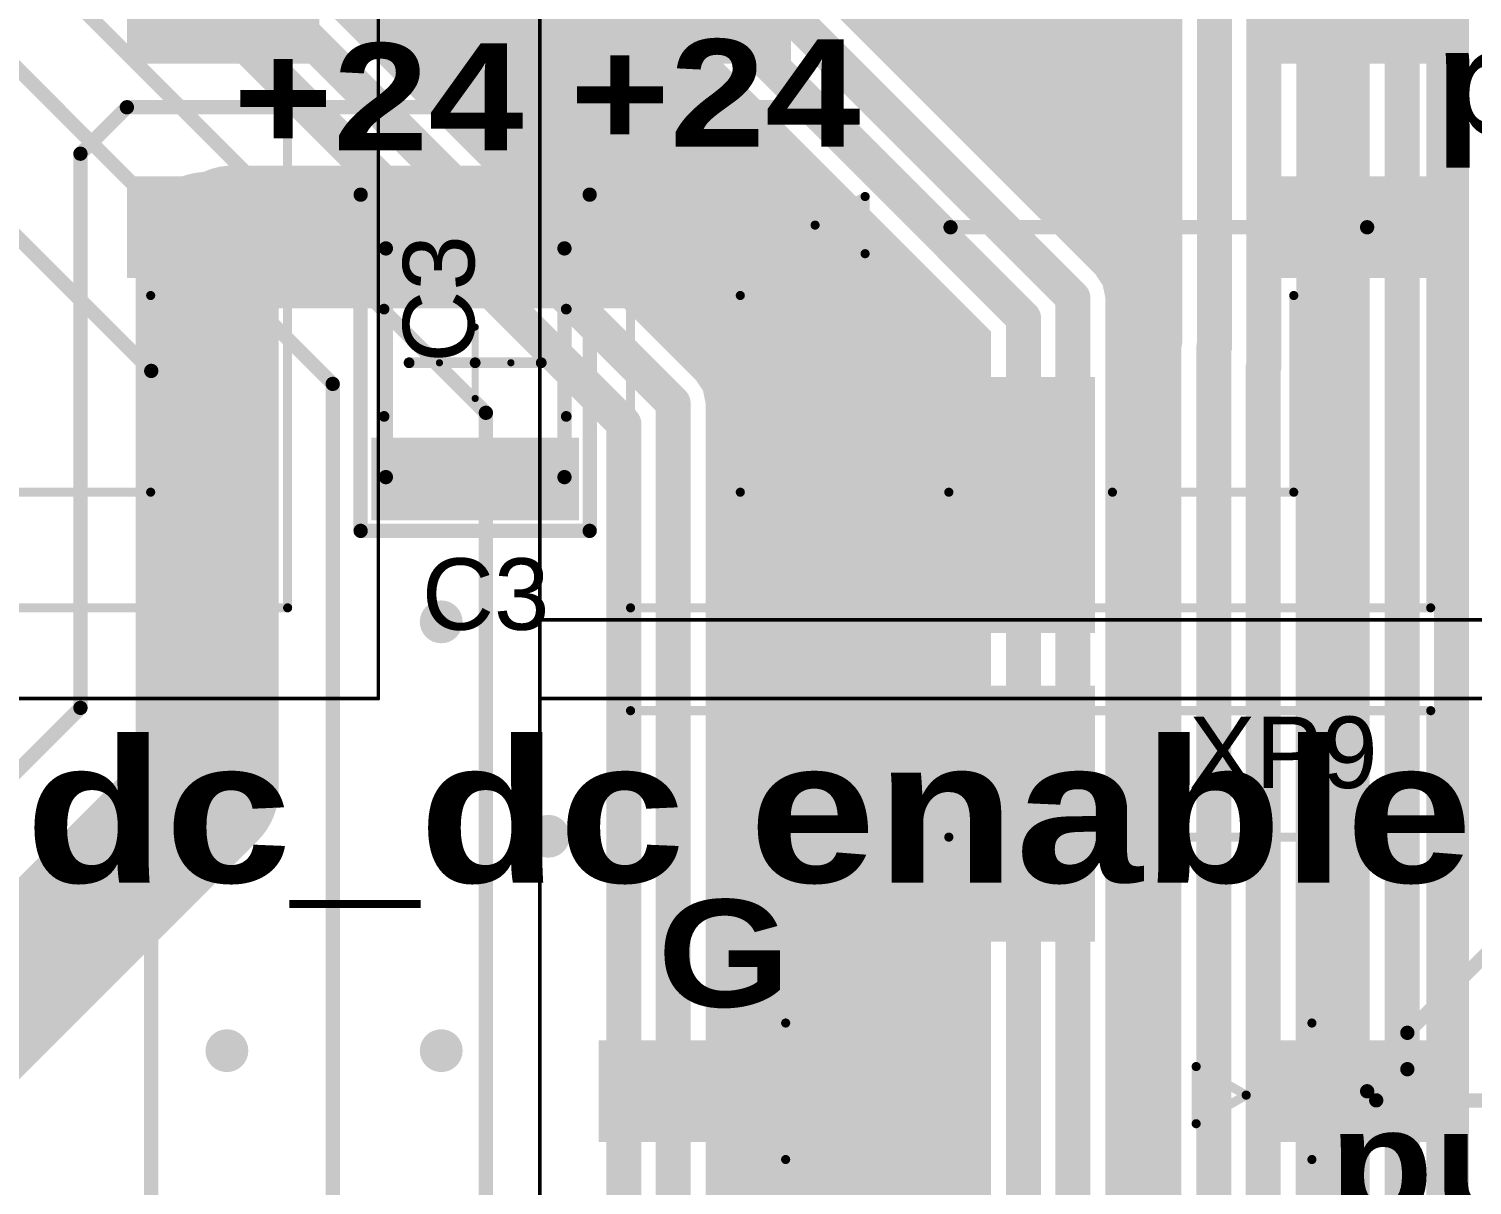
# Model space of a CAD drawing. Header units: inches. Extents: x 0 to 106, y 0 to 106.
# Drawn here: x 65.98 to 86.18, y 57.87 to 74.05 of the extents above; entities that cross this region are included whole.
import ezdxf

# ---------------------------------------------------------------- set-up
doc = ezdxf.new("R2010")
doc.units = ezdxf.units.IN
for name, color, linetype in [('Bottom Layer', 5, 'Continuous'), ('Mechanical 13', 56, 'Continuous'), ('Mechanical 15', 56, 'Continuous'), ('Mechanical 16', 56, 'Continuous'), ('Mechanical 5', 56, 'Continuous'), ('Top Layer', 1, 'Continuous'), ('Top Overlay', 2, 'Continuous'), ('Top Paste', 8, 'Continuous'), ('Top Solder', 216, 'Continuous'), ('Via Holes', 16, 'Continuous')]:
    doc.layers.add(name, color=color, linetype=linetype)
doc.styles.add('Arial', font='', dxfattribs={"height": 0.2})
doc.styles.add('Arial Black', font='', dxfattribs={"height": 0.2})
doc.styles.get('Arial').set_extended_font_data('Arial')
doc.styles.get('Arial Black').set_extended_font_data('Arial Black')

# ---------------------------------------------------------------- blocks, each defined once
blk = doc.blocks.new('M_____430450218_5')
at = {"layer": 'Top Layer'}
for points in [[(-0.635, 5.97), (0.635, 5.97), (0.635, 3.43), (-0.635, 3.43)], [(-5.6, 0.825), (-2.17, 0.825), (-2.17, -0.825), (-5.6, -0.825)], [(2.17, 0.825), (5.6, 0.825), (5.6, -0.825), (2.17, -0.825)], [(-0.635, -3.43), (0.635, -3.43), (0.635, -5.97), (-0.635, -5.97)]]:
    blk.add_hatch(color=1, dxfattribs=at).paths.add_polyline_path(points)
at = {"layer": 'Top Paste'}
for points in [[(-0.635, 5.97), (0.635, 5.97), (0.635, 3.43), (-0.635, 3.43)], [(-5.6, 0.825), (-2.17, 0.825), (-2.17, -0.825), (-5.6, -0.825)], [(2.17, 0.825), (5.6, 0.825), (5.6, -0.825), (2.17, -0.825)], [(-0.635, -3.43), (0.635, -3.43), (0.635, -5.97), (-0.635, -5.97)]]:
    blk.add_hatch(color=8, dxfattribs=at).paths.add_polyline_path(points)
at = {"layer": 'Top Solder'}
for points in [[(-0.711, 6.046), (0.711, 6.046), (0.711, 3.354), (-0.711, 3.354)], [(-5.676, 0.901), (-2.094, 0.901), (-2.094, -0.901), (-5.676, -0.901)], [(2.094, 0.901), (5.676, 0.901), (5.676, -0.901), (2.094, -0.901)], [(-0.711, -3.354), (0.711, -3.354), (0.711, -6.046), (-0.711, -6.046)]]:
    blk.add_hatch(color=216, dxfattribs=at).paths.add_polyline_path(points)
at = {"layer": 'Mechanical 13'}
for points in [[(-5.325, 5.6, 0.127, 0.127, 0), (-5.325, -5.6, 0.127, 0.127, 0)], [(-5.325, 5.6, 0.127, 0.127, 0), (5.325, 5.6, 0.127, 0.127, 0)], [(5.325, 5.6, 0.127, 0.127, 0), (5.325, -5.6, 0.127, 0.127, 0)], [(-0.454, -2.317, 0.127, 0.127, 0), (-0.054, -3.017, 0.127, 0.127, 0)], [(-0.454, -2.317, 0.127, 0.127, 0), (0.346, -2.317, 0.127, 0.127, 0)], [(0.346, -2.317, 0.127, 0.127, 0), (-0.054, -3.017, 0.127, 0.127, 0)], [(-5.325, -5.6, 0.127, 0.127, 0), (5.325, -5.6, 0.127, 0.127, 0)]]:
    blk.add_lwpolyline(points, format="xyseb", dxfattribs=at)
for points in [[(-5.357, 5.6, 0.0635, 0.0635, 1), (-5.293, 5.6, 0.0635, 0.0635, 1)], [(-5.357, 5.6, 0.0635, 0.0635, 1), (-5.293, 5.6, 0.0635, 0.0635, 1)], [(5.293, 5.6, 0.0635, 0.0635, 1), (5.357, 5.6, 0.0635, 0.0635, 1)], [(5.293, 5.6, 0.0635, 0.0635, 1), (5.357, 5.6, 0.0635, 0.0635, 1)], [(-0.486, -2.317, 0.0635, 0.0635, 1), (-0.422, -2.317, 0.0635, 0.0635, 1)], [(-0.486, -2.317, 0.0635, 0.0635, 1), (-0.422, -2.317, 0.0635, 0.0635, 1)], [(0.314, -2.317, 0.0635, 0.0635, 1), (0.378, -2.317, 0.0635, 0.0635, 1)], [(0.314, -2.317, 0.0635, 0.0635, 1), (0.378, -2.317, 0.0635, 0.0635, 1)], [(-0.086, -3.017, 0.0635, 0.0635, 1), (-0.022, -3.017, 0.0635, 0.0635, 1)], [(-0.086, -3.017, 0.0635, 0.0635, 1), (-0.022, -3.017, 0.0635, 0.0635, 1)], [(-5.357, -5.6, 0.0635, 0.0635, 1), (-5.293, -5.6, 0.0635, 0.0635, 1)], [(-5.357, -5.6, 0.0635, 0.0635, 1), (-5.293, -5.6, 0.0635, 0.0635, 1)], [(5.293, -5.6, 0.0635, 0.0635, 1), (5.357, -5.6, 0.0635, 0.0635, 1)], [(5.293, -5.6, 0.0635, 0.0635, 1), (5.357, -5.6, 0.0635, 0.0635, 1)]]:
    blk.add_lwpolyline(points, format="xyseb", close=True, dxfattribs=at)
at = {"layer": 'Mechanical 15'}
for points in [[(-6.595, 6.87, 0.05, 0.05, 0), (6.595, 6.87, 0.05, 0.05, 0)], [(-6.595, 6.87, 0.05, 0.05, 0), (-6.595, -6.87, 0.05, 0.05, 0)], [(6.595, 6.87, 0.05, 0.05, 0), (6.595, -6.87, 0.05, 0.05, 0)], [(-6.595, -6.87, 0.05, 0.05, 0), (6.595, -6.87, 0.05, 0.05, 0)]]:
    blk.add_lwpolyline(points, format="xyseb", dxfattribs=at)
for points in [[(-6.608, 6.87, 0.025, 0.025, 1), (-6.583, 6.87, 0.025, 0.025, 1)], [(-6.608, 6.87, 0.025, 0.025, 1), (-6.583, 6.87, 0.025, 0.025, 1)], [(6.583, 6.87, 0.025, 0.025, 1), (6.608, 6.87, 0.025, 0.025, 1)], [(6.583, 6.87, 0.025, 0.025, 1), (6.608, 6.87, 0.025, 0.025, 1)], [(-6.608, -6.87, 0.025, 0.025, 1), (-6.583, -6.87, 0.025, 0.025, 1)], [(-6.608, -6.87, 0.025, 0.025, 1), (-6.583, -6.87, 0.025, 0.025, 1)], [(6.583, -6.87, 0.025, 0.025, 1), (6.608, -6.87, 0.025, 0.025, 1)], [(6.583, -6.87, 0.025, 0.025, 1), (6.608, -6.87, 0.025, 0.025, 1)]]:
    blk.add_lwpolyline(points, format="xyseb", close=True, dxfattribs=at)
at = {"layer": 'Top Overlay'}
for points in [[(-3.556, 3.429, 0.127, 0.127, 0), (-3.556, 1.145, 0.127, 0.127, 0)], [(-3.556, 3.429, 0.127, 0.127, 0), (-0.955, 3.429, 0.127, 0.127, 0)], [(0.955, 3.429, 0.127, 0.127, 0), (3.556, 3.429, 0.127, 0.127, 0)], [(3.556, 3.429, 0.127, 0.127, 0), (3.556, 1.145, 0.127, 0.127, 0)], [(-3.556, -1.145, 0.127, 0.127, 0), (-3.556, -3.937, 0.127, 0.127, 0)], [(3.556, -1.145, 0.127, 0.127, 0), (3.556, -3.937, 0.127, 0.127, 0)], [(-0.454, -2.317, 0.127, 0.127, 0), (-0.054, -3.017, 0.127, 0.127, 0)], [(-0.454, -2.317, 0.127, 0.127, 0), (0.346, -2.317, 0.127, 0.127, 0)], [(0.346, -2.317, 0.127, 0.127, 0), (-0.054, -3.017, 0.127, 0.127, 0)], [(-3.556, -3.937, 0.127, 0.127, 0), (-0.955, -3.937, 0.127, 0.127, 0)], [(0.955, -3.937, 0.127, 0.127, 0), (3.556, -3.937, 0.127, 0.127, 0)]]:
    blk.add_lwpolyline(points, format="xyseb", dxfattribs=at)
for points in [[(-3.588, 3.429, 0.0635, 0.0635, 1), (-3.524, 3.429, 0.0635, 0.0635, 1)], [(-3.588, 3.429, 0.0635, 0.0635, 1), (-3.524, 3.429, 0.0635, 0.0635, 1)], [(-0.987, 3.429, 0.0635, 0.0635, 1), (-0.923, 3.429, 0.0635, 0.0635, 1)], [(0.923, 3.429, 0.0635, 0.0635, 1), (0.987, 3.429, 0.0635, 0.0635, 1)], [(3.524, 3.429, 0.0635, 0.0635, 1), (3.588, 3.429, 0.0635, 0.0635, 1)], [(3.524, 3.429, 0.0635, 0.0635, 1), (3.588, 3.429, 0.0635, 0.0635, 1)], [(-3.588, 1.145, 0.0635, 0.0635, 1), (-3.524, 1.145, 0.0635, 0.0635, 1)], [(3.524, 1.145, 0.0635, 0.0635, 1), (3.588, 1.145, 0.0635, 0.0635, 1)], [(-3.588, -1.145, 0.0635, 0.0635, 1), (-3.524, -1.145, 0.0635, 0.0635, 1)], [(3.524, -1.145, 0.0635, 0.0635, 1), (3.588, -1.145, 0.0635, 0.0635, 1)], [(-0.486, -2.317, 0.0635, 0.0635, 1), (-0.422, -2.317, 0.0635, 0.0635, 1)], [(-0.486, -2.317, 0.0635, 0.0635, 1), (-0.422, -2.317, 0.0635, 0.0635, 1)], [(0.314, -2.317, 0.0635, 0.0635, 1), (0.378, -2.317, 0.0635, 0.0635, 1)], [(0.314, -2.317, 0.0635, 0.0635, 1), (0.378, -2.317, 0.0635, 0.0635, 1)], [(-0.086, -3.017, 0.0635, 0.0635, 1), (-0.022, -3.017, 0.0635, 0.0635, 1)], [(-0.086, -3.017, 0.0635, 0.0635, 1), (-0.022, -3.017, 0.0635, 0.0635, 1)], [(-3.588, -3.937, 0.0635, 0.0635, 1), (-3.524, -3.937, 0.0635, 0.0635, 1)], [(-3.588, -3.937, 0.0635, 0.0635, 1), (-3.524, -3.937, 0.0635, 0.0635, 1)], [(-0.987, -3.937, 0.0635, 0.0635, 1), (-0.923, -3.937, 0.0635, 0.0635, 1)], [(0.923, -3.937, 0.0635, 0.0635, 1), (0.987, -3.937, 0.0635, 0.0635, 1)], [(3.524, -3.937, 0.0635, 0.0635, 1), (3.588, -3.937, 0.0635, 0.0635, 1)], [(3.524, -3.937, 0.0635, 0.0635, 1), (3.588, -3.937, 0.0635, 0.0635, 1)]]:
    blk.add_lwpolyline(points, format="xyseb", close=True, dxfattribs=at)
blk = doc.blocks.new('MOLEX_430450418_7')
at = {"layer": 'Top Layer'}
for points in [[(-2.135, 5.97), (-0.865, 5.97), (-0.865, 3.43), (-2.135, 3.43)], [(0.865, 5.97), (2.135, 5.97), (2.135, 3.43), (0.865, 3.43)]]:
    blk.add_hatch(color=1, dxfattribs=at).paths.add_polyline_path(points)
at = {"layer": 'Top Paste'}
for points in [[(-2.135, 5.97), (-0.865, 5.97), (-0.865, 3.43), (-2.135, 3.43)], [(0.865, 5.97), (2.135, 5.97), (2.135, 3.43), (0.865, 3.43)]]:
    blk.add_hatch(color=8, dxfattribs=at).paths.add_polyline_path(points)
at = {"layer": 'Top Solder'}
for points in [[(-2.211, 6.046), (-0.789, 6.046), (-0.789, 3.354), (-2.211, 3.354)], [(0.789, 6.046), (2.211, 6.046), (2.211, 3.354), (0.789, 3.354)]]:
    blk.add_hatch(color=216, dxfattribs=at).paths.add_polyline_path(points)
at = {"layer": 'Mechanical 13'}
for points in [[(6.825, 5.6, 0.127, 0.127, 0), (-6.825, 5.6, 0.127, 0.127, 0)], [(6.825, -5.6, 0.127, 0.127, 0), (6.825, 5.6, 0.127, 0.127, 0)]]:
    blk.add_lwpolyline(points, format="xyseb", dxfattribs=at)
blk.add_lwpolyline([(6.793, 5.6, 0.0635, 0.0635, 1), (6.857, 5.6, 0.0635, 0.0635, 1)], format="xyseb", close=True, dxfattribs=at)
blk.add_lwpolyline([(6.793, 5.6, 0.0635, 0.0635, 1), (6.857, 5.6, 0.0635, 0.0635, 1)], format="xyseb", close=True, dxfattribs=at)
at = {"layer": 'Mechanical 15'}
for points in [[(8.095, 6.87, 0.05, 0.05, 0), (-8.095, 6.87, 0.05, 0.05, 0)], [(8.095, -6.87, 0.05, 0.05, 0), (8.095, 6.87, 0.05, 0.05, 0)]]:
    blk.add_lwpolyline(points, format="xyseb", dxfattribs=at)
blk.add_lwpolyline([(8.083, 6.87, 0.025, 0.025, 1), (8.108, 6.87, 0.025, 0.025, 1)], format="xyseb", close=True, dxfattribs=at)
blk.add_lwpolyline([(8.083, 6.87, 0.025, 0.025, 1), (8.108, 6.87, 0.025, 0.025, 1)], format="xyseb", close=True, dxfattribs=at)
at = {"layer": 'Top Overlay'}
for points in [[(5.207, 3.683, 0.127, 0.127, 0), (2.455, 3.683, 0.127, 0.127, 0)], [(5.207, 1.145, 0.127, 0.127, 0), (5.207, 3.683, 0.127, 0.127, 0)]]:
    blk.add_lwpolyline(points, format="xyseb", dxfattribs=at)
for points in [[(2.423, 3.683, 0.0635, 0.0635, 1), (2.487, 3.683, 0.0635, 0.0635, 1)], [(5.175, 3.683, 0.0635, 0.0635, 1), (5.239, 3.683, 0.0635, 0.0635, 1)], [(5.175, 3.683, 0.0635, 0.0635, 1), (5.239, 3.683, 0.0635, 0.0635, 1)]]:
    blk.add_lwpolyline(points, format="xyseb", close=True, dxfattribs=at)
blk = doc.blocks.new('MOLEX_430450418_10')
at = {"layer": 'Top Layer'}
for points in [[(-2.135, 5.97), (-0.865, 5.97), (-0.865, 3.43), (-2.135, 3.43)], [(0.865, 5.97), (2.135, 5.97), (2.135, 3.43), (0.865, 3.43)], [(3.67, 0.825), (7.1, 0.825), (7.1, -0.825), (3.67, -0.825)], [(-2.135, -3.43), (-0.865, -3.43), (-0.865, -5.97), (-2.135, -5.97)], [(0.865, -3.43), (2.135, -3.43), (2.135, -5.97), (0.865, -5.97)]]:
    blk.add_hatch(color=1, dxfattribs=at).paths.add_polyline_path(points)
at = {"layer": 'Top Paste'}
for points in [[(-2.135, 5.97), (-0.865, 5.97), (-0.865, 3.43), (-2.135, 3.43)], [(0.865, 5.97), (2.135, 5.97), (2.135, 3.43), (0.865, 3.43)], [(3.67, 0.825), (7.1, 0.825), (7.1, -0.825), (3.67, -0.825)], [(-2.135, -3.43), (-0.865, -3.43), (-0.865, -5.97), (-2.135, -5.97)], [(0.865, -3.43), (2.135, -3.43), (2.135, -5.97), (0.865, -5.97)]]:
    blk.add_hatch(color=8, dxfattribs=at).paths.add_polyline_path(points)
at = {"layer": 'Top Solder'}
for points in [[(-2.211, 6.046), (-0.789, 6.046), (-0.789, 3.354), (-2.211, 3.354)], [(0.789, 6.046), (2.211, 6.046), (2.211, 3.354), (0.789, 3.354)], [(3.594, 0.901), (7.176, 0.901), (7.176, -0.901), (3.594, -0.901)], [(-2.211, -3.354), (-0.789, -3.354), (-0.789, -6.046), (-2.211, -6.046)], [(0.789, -3.354), (2.211, -3.354), (2.211, -6.046), (0.789, -6.046)]]:
    blk.add_hatch(color=216, dxfattribs=at).paths.add_polyline_path(points)
at = {"layer": 'Mechanical 13'}
for points in [[(6.825, 5.6, 0.127, 0.127, 0), (-6.825, 5.6, 0.127, 0.127, 0)], [(6.825, -5.6, 0.127, 0.127, 0), (6.825, 5.6, 0.127, 0.127, 0)], [(1.87, -2.317, 0.127, 0.127, 0), (1.07, -2.317, 0.127, 0.127, 0)], [(1.47, -3.017, 0.127, 0.127, 0), (1.07, -2.317, 0.127, 0.127, 0)], [(1.47, -3.017, 0.127, 0.127, 0), (1.87, -2.317, 0.127, 0.127, 0)], [(6.825, -5.6, 0.127, 0.127, 0), (-6.825, -5.6, 0.127, 0.127, 0)]]:
    blk.add_lwpolyline(points, format="xyseb", dxfattribs=at)
for points in [[(6.793, 5.6, 0.0635, 0.0635, 1), (6.857, 5.6, 0.0635, 0.0635, 1)], [(6.793, 5.6, 0.0635, 0.0635, 1), (6.857, 5.6, 0.0635, 0.0635, 1)], [(1.038, -2.317, 0.0635, 0.0635, 1), (1.102, -2.317, 0.0635, 0.0635, 1)], [(1.038, -2.317, 0.0635, 0.0635, 1), (1.102, -2.317, 0.0635, 0.0635, 1)], [(1.838, -2.317, 0.0635, 0.0635, 1), (1.902, -2.317, 0.0635, 0.0635, 1)], [(1.838, -2.317, 0.0635, 0.0635, 1), (1.902, -2.317, 0.0635, 0.0635, 1)], [(1.438, -3.017, 0.0635, 0.0635, 1), (1.502, -3.017, 0.0635, 0.0635, 1)], [(1.438, -3.017, 0.0635, 0.0635, 1), (1.502, -3.017, 0.0635, 0.0635, 1)], [(6.793, -5.6, 0.0635, 0.0635, 1), (6.857, -5.6, 0.0635, 0.0635, 1)], [(6.793, -5.6, 0.0635, 0.0635, 1), (6.857, -5.6, 0.0635, 0.0635, 1)]]:
    blk.add_lwpolyline(points, format="xyseb", close=True, dxfattribs=at)
at = {"layer": 'Mechanical 15'}
for points in [[(8.095, -6.87, 0.05, 0.05, 0), (8.095, 6.87, 0.05, 0.05, 0)], [(8.095, -6.87, 0.05, 0.05, 0), (-8.095, -6.87, 0.05, 0.05, 0)]]:
    blk.add_lwpolyline(points, format="xyseb", dxfattribs=at)
blk.add_lwpolyline([(8.083, -6.87, 0.025, 0.025, 1), (8.108, -6.87, 0.025, 0.025, 1)], format="xyseb", close=True, dxfattribs=at)
blk.add_lwpolyline([(8.083, -6.87, 0.025, 0.025, 1), (8.108, -6.87, 0.025, 0.025, 1)], format="xyseb", close=True, dxfattribs=at)
at = {"layer": 'Top Overlay'}
for points in [[(5.207, 3.683, 0.127, 0.127, 0), (2.455, 3.683, 0.127, 0.127, 0)], [(5.207, 1.145, 0.127, 0.127, 0), (5.207, 3.683, 0.127, 0.127, 0)], [(5.207, -4.064, 0.127, 0.127, 0), (5.207, -1.145, 0.127, 0.127, 0)], [(1.87, -2.317, 0.127, 0.127, 0), (1.07, -2.317, 0.127, 0.127, 0)], [(1.47, -3.017, 0.127, 0.127, 0), (1.07, -2.317, 0.127, 0.127, 0)], [(1.47, -3.017, 0.127, 0.127, 0), (1.87, -2.317, 0.127, 0.127, 0)], [(5.207, -4.064, 0.127, 0.127, 0), (2.455, -4.064, 0.127, 0.127, 0)]]:
    blk.add_lwpolyline(points, format="xyseb", dxfattribs=at)
for points in [[(2.423, 3.683, 0.0635, 0.0635, 1), (2.487, 3.683, 0.0635, 0.0635, 1)], [(5.175, 3.683, 0.0635, 0.0635, 1), (5.239, 3.683, 0.0635, 0.0635, 1)], [(5.175, 3.683, 0.0635, 0.0635, 1), (5.239, 3.683, 0.0635, 0.0635, 1)], [(5.175, 1.145, 0.0635, 0.0635, 1), (5.239, 1.145, 0.0635, 0.0635, 1)], [(5.175, -1.145, 0.0635, 0.0635, 1), (5.239, -1.145, 0.0635, 0.0635, 1)], [(1.038, -2.317, 0.0635, 0.0635, 1), (1.102, -2.317, 0.0635, 0.0635, 1)], [(1.038, -2.317, 0.0635, 0.0635, 1), (1.102, -2.317, 0.0635, 0.0635, 1)], [(1.838, -2.317, 0.0635, 0.0635, 1), (1.902, -2.317, 0.0635, 0.0635, 1)], [(1.838, -2.317, 0.0635, 0.0635, 1), (1.902, -2.317, 0.0635, 0.0635, 1)], [(1.438, -3.017, 0.0635, 0.0635, 1), (1.502, -3.017, 0.0635, 0.0635, 1)], [(1.438, -3.017, 0.0635, 0.0635, 1), (1.502, -3.017, 0.0635, 0.0635, 1)], [(2.423, -4.064, 0.0635, 0.0635, 1), (2.487, -4.064, 0.0635, 0.0635, 1)], [(5.175, -4.064, 0.0635, 0.0635, 1), (5.239, -4.064, 0.0635, 0.0635, 1)], [(5.175, -4.064, 0.0635, 0.0635, 1), (5.239, -4.064, 0.0635, 0.0635, 1)]]:
    blk.add_lwpolyline(points, format="xyseb", close=True, dxfattribs=at)
blk = doc.blocks.new('1210C_25')
at = {"layer": 'Top Layer'}
for points in [[(-2.102, 1.353), (-1.148, 1.353), (-1.148, -1.353), (-2.102, -1.353)], [(1.148, 1.353), (2.102, 1.353), (2.102, -1.353), (1.148, -1.353)]]:
    blk.add_hatch(color=1, dxfattribs=at).paths.add_polyline_path(points)
at = {"layer": 'Top Paste'}
for points in [[(-2.102, 1.353), (-1.148, 1.353), (-1.148, -1.353), (-2.102, -1.353)], [(1.148, 1.353), (2.102, 1.353), (2.102, -1.353), (1.148, -1.353)]]:
    blk.add_hatch(color=8, dxfattribs=at).paths.add_polyline_path(points)
at = {"layer": 'Top Solder'}
for points in [[(-2.204, 1.455), (-1.046, 1.455), (-1.046, -1.455), (-2.204, -1.455)], [(1.046, 1.455), (2.204, 1.455), (2.204, -1.455), (1.046, -1.455)]]:
    blk.add_hatch(color=216, dxfattribs=at).paths.add_polyline_path(points)
at = {"layer": 'Mechanical 13'}
for points in [[(-1.6, 1.25, 0.2, 0.2, 0), (-1.6, -1.25, 0.2, 0.2, 0)], [(-1.6, 1.25, 0.2, 0.2, 0), (1.6, 1.25, 0.2, 0.2, 0)], [(1.6, 1.25, 0.2, 0.2, 0), (1.6, -1.25, 0.2, 0.2, 0)], [(-1.6, -1.25, 0.2, 0.2, 0), (1.6, -1.25, 0.2, 0.2, 0)]]:
    blk.add_lwpolyline(points, format="xyseb", dxfattribs=at)
for points in [[(-1.65, 1.25, 0.1, 0.1, 1), (-1.55, 1.25, 0.1, 0.1, 1)], [(-1.65, 1.25, 0.1, 0.1, 1), (-1.55, 1.25, 0.1, 0.1, 1)], [(1.55, 1.25, 0.1, 0.1, 1), (1.65, 1.25, 0.1, 0.1, 1)], [(1.55, 1.25, 0.1, 0.1, 1), (1.65, 1.25, 0.1, 0.1, 1)], [(-1.65, -1.25, 0.1, 0.1, 1), (-1.55, -1.25, 0.1, 0.1, 1)], [(-1.65, -1.25, 0.1, 0.1, 1), (-1.55, -1.25, 0.1, 0.1, 1)], [(1.55, -1.25, 0.1, 0.1, 1), (1.65, -1.25, 0.1, 0.1, 1)], [(1.55, -1.25, 0.1, 0.1, 1), (1.65, -1.25, 0.1, 0.1, 1)]]:
    blk.add_lwpolyline(points, format="xyseb", close=True, dxfattribs=at)
at = {"layer": 'Mechanical 15'}
for points in [[(-2.352, 1.603, 0.2, 0.2, 0), (-2.352, -1.603, 0.2, 0.2, 0)], [(-2.352, 1.603, 0.2, 0.2, 0), (2.352, 1.603, 0.2, 0.2, 0)], [(2.352, 1.603, 0.2, 0.2, 0), (2.352, -1.603, 0.2, 0.2, 0)], [(-2.352, -1.603, 0.2, 0.2, 0), (2.352, -1.603, 0.2, 0.2, 0)]]:
    blk.add_lwpolyline(points, format="xyseb", dxfattribs=at)
for points in [[(-2.402, 1.603, 0.1, 0.1, 1), (-2.302, 1.603, 0.1, 0.1, 1)], [(-2.402, 1.603, 0.1, 0.1, 1), (-2.302, 1.603, 0.1, 0.1, 1)], [(2.302, 1.603, 0.1, 0.1, 1), (2.402, 1.603, 0.1, 0.1, 1)], [(2.302, 1.603, 0.1, 0.1, 1), (2.402, 1.603, 0.1, 0.1, 1)], [(-2.402, -1.603, 0.1, 0.1, 1), (-2.302, -1.603, 0.1, 0.1, 1)], [(-2.402, -1.603, 0.1, 0.1, 1), (-2.302, -1.603, 0.1, 0.1, 1)], [(2.302, -1.603, 0.1, 0.1, 1), (2.402, -1.603, 0.1, 0.1, 1)], [(2.302, -1.603, 0.1, 0.1, 1), (2.402, -1.603, 0.1, 0.1, 1)]]:
    blk.add_lwpolyline(points, format="xyseb", close=True, dxfattribs=at)
at = {"layer": 'Mechanical 16'}
for points in [[(0, 0.5, 0.1, 0.1, 0), (0, -0.5, 0.1, 0.1, 0)], [(-0.5, 0, 0.1, 0.1, 0), (0.5, 0, 0.1, 0.1, 0)]]:
    blk.add_lwpolyline(points, format="xyseb", dxfattribs=at)
for points in [[(-0.025, 0.5, 0.05, 0.05, 1), (0.025, 0.5, 0.05, 0.05, 1)], [(-0.525, 0, 0.05, 0.05, 1), (-0.475, 0, 0.05, 0.05, 1)], [(0.475, 0, 0.05, 0.05, 1), (0.525, 0, 0.05, 0.05, 1)], [(-0.025, -0.5, 0.05, 0.05, 1), (0.025, -0.5, 0.05, 0.05, 1)]]:
    blk.add_lwpolyline(points, format="xyseb", close=True, dxfattribs=at)
at = {"layer": 'Mechanical 5'}
for points in [[(-2.352, 1.603, 0.2, 0.2, 0), (-2.352, -1.603, 0.2, 0.2, 0)], [(-2.352, 1.603, 0.2, 0.2, 0), (2.352, 1.603, 0.2, 0.2, 0)], [(2.352, 1.603, 0.2, 0.2, 0), (2.352, -1.603, 0.2, 0.2, 0)], [(-2.352, -1.603, 0.2, 0.2, 0), (2.352, -1.603, 0.2, 0.2, 0)]]:
    blk.add_lwpolyline(points, format="xyseb", dxfattribs=at)
for points in [[(-2.402, 1.603, 0.1, 0.1, 1), (-2.302, 1.603, 0.1, 0.1, 1)], [(-2.402, 1.603, 0.1, 0.1, 1), (-2.302, 1.603, 0.1, 0.1, 1)], [(2.302, 1.603, 0.1, 0.1, 1), (2.402, 1.603, 0.1, 0.1, 1)], [(2.302, 1.603, 0.1, 0.1, 1), (2.402, 1.603, 0.1, 0.1, 1)], [(-2.402, -1.603, 0.1, 0.1, 1), (-2.302, -1.603, 0.1, 0.1, 1)], [(-2.402, -1.603, 0.1, 0.1, 1), (-2.302, -1.603, 0.1, 0.1, 1)], [(2.302, -1.603, 0.1, 0.1, 1), (2.402, -1.603, 0.1, 0.1, 1)], [(2.302, -1.603, 0.1, 0.1, 1), (2.402, -1.603, 0.1, 0.1, 1)]]:
    blk.add_lwpolyline(points, format="xyseb", close=True, dxfattribs=at)
at = {"layer": 'Top Overlay'}
for points in [[(-0.75, 1.275, 0.15, 0.15, 0), (0.75, 1.275, 0.15, 0.15, 0)], [(0, 0.925, 0.15, 0.15, 0), (0, 0, 0.15, 0.15, 0)], [(0, 0, 0.15, 0.15, 0), (0, -0.925, 0.15, 0.15, 0)], [(-0.75, -1.275, 0.15, 0.15, 0), (0.75, -1.275, 0.15, 0.15, 0)]]:
    blk.add_lwpolyline(points, format="xyseb", dxfattribs=at)
for points in [[(-0.788, 1.275, 0.075, 0.075, 1), (-0.713, 1.275, 0.075, 0.075, 1)], [(0.713, 1.275, 0.075, 0.075, 1), (0.788, 1.275, 0.075, 0.075, 1)], [(-0.038, 0.925, 0.075, 0.075, 1), (0.038, 0.925, 0.075, 0.075, 1)], [(-0.038, 0, 0.075, 0.075, 1), (0.038, 0, 0.075, 0.075, 1)], [(-0.038, 0, 0.075, 0.075, 1), (0.038, 0, 0.075, 0.075, 1)], [(-0.038, -0.925, 0.075, 0.075, 1), (0.038, -0.925, 0.075, 0.075, 1)], [(-0.788, -1.275, 0.075, 0.075, 1), (-0.713, -1.275, 0.075, 0.075, 1)], [(0.713, -1.275, 0.075, 0.075, 1), (0.788, -1.275, 0.075, 0.075, 1)]]:
    blk.add_lwpolyline(points, format="xyseb", close=True, dxfattribs=at)
at = {"layer": 'Mechanical 5', "style": 'Arial'}
blk.add_text('C3', height=1, dxfattribs=at).set_placement((0, 0.011))

msp = doc.modelspace()

# ---------------------------------------------------------------- hatches: boundary and pattern name
at = {"layer": 'Bottom Layer'}
for points in [[(67.793, 89.964), (67.941, 89.866), (68.114, 89.831), (75.402, 89.831), (84.746, 80.487), (84.746, 36.114), (79.226, 30.594), (69.107, 30.594), (66.564, 33.137), (66.417, 33.235), (66.243, 33.27), (62.036, 33.27), (57.615, 37.691), (57.615, 37.721), (58.407, 38.513), (58.461, 38.594), (58.631, 38.625), (58.646, 38.621), (58.727, 38.54), (58.96, 38.405), (59.221, 38.335), (59.491, 38.335), (59.752, 38.405), (59.985, 38.54), (60.066, 38.621), (60.081, 38.625), (60.251, 38.594), (60.305, 38.513), (64.183, 34.636), (64.33, 34.537), (64.503, 34.503), (65.731, 34.503), (68.529, 31.704), (68.676, 31.606), (68.85, 31.571), (78.075, 31.571), (78.249, 31.606), (78.396, 31.704), (83.586, 36.894), (83.684, 37.041), (83.719, 37.215), (83.719, 38.681), (83.709, 38.732), (83.709, 69.268), (83.719, 69.319), (83.719, 79.411), (83.684, 79.584), (83.586, 79.732), (74.107, 89.211), (73.959, 89.309), (73.786, 89.344), (64.813, 89.344), (64.366, 89.791), (64.219, 89.889), (64.204, 89.892), (64.183, 89.927), (64.161, 90.054), (64.295, 90.187), (64.414, 90.393), (64.475, 90.622), (64.475, 90.858), (64.414, 91.087), (64.295, 91.293), (64.128, 91.46), (64.064, 91.497), (64.104, 91.647), (66.111, 91.647)], [(60.135, 89.481), (60.135, 89.352), (60.196, 89.123), (60.315, 88.917), (60.482, 88.75), (60.688, 88.631), (60.917, 88.57), (61.153, 88.57), (61.382, 88.631), (61.588, 88.75), (61.755, 88.917), (61.812, 89.016), (62.906, 89.016), (62.968, 88.866), (62.855, 88.753), (62.736, 88.547), (62.675, 88.318), (62.675, 88.082), (62.736, 87.853), (62.855, 87.647), (63.022, 87.48), (63.228, 87.361), (63.457, 87.3), (63.693, 87.3), (63.922, 87.361), (64.128, 87.48), (64.295, 87.647), (64.352, 87.746), (73.312, 87.746), (82.121, 78.937), (82.121, 69.645), (82.111, 69.594), (82.111, 38.406), (82.121, 38.355), (82.121, 37.689), (77.601, 33.169), (69.324, 33.169), (66.525, 35.967), (66.378, 36.066), (66.204, 36.1), (64.977, 36.1), (63.041, 38.037), (63.041, 38.067), (63.487, 38.513), (63.541, 38.594), (63.711, 38.625), (63.726, 38.621), (63.807, 38.54), (64.04, 38.405), (64.301, 38.335), (64.571, 38.335), (64.832, 38.405), (65.065, 38.54), (65.146, 38.621), (65.161, 38.625), (65.331, 38.594), (65.385, 38.513), (66.177, 37.721), (66.177, 37.217), (66.212, 37.044), (66.31, 36.896), (69.202, 34.004), (69.35, 33.906), (69.523, 33.871), (76.225, 33.871), (76.399, 33.906), (76.546, 34.004), (80.912, 38.37), (81.01, 38.517), (81.045, 38.691), (81.045, 70.285), (81.01, 70.458), (80.912, 70.606), (73.344, 78.174), (73.344, 81.758), (73.415, 81.787), (73.494, 81.808), (73.688, 81.696), (73.917, 81.635), (74.153, 81.635), (74.382, 81.696), (74.588, 81.815), (74.755, 81.982), (74.874, 82.188), (74.935, 82.417), (74.935, 82.653), (74.874, 82.882), (74.755, 83.088), (74.588, 83.255), (74.382, 83.374), (74.153, 83.435), (73.917, 83.435), (73.688, 83.374), (73.494, 83.262), (73.415, 83.283), (73.344, 83.312), (73.344, 84.094), (73.309, 84.267), (73.428, 84.359), (73.482, 84.305), (73.688, 84.186), (73.917, 84.125), (74.153, 84.125), (74.382, 84.186), (74.588, 84.305), (74.755, 84.472), (74.874, 84.678), (74.935, 84.907), (74.935, 85.143), (74.874, 85.372), (74.755, 85.578), (74.588, 85.745), (74.382, 85.864), (74.153, 85.925), (73.917, 85.925), (73.688, 85.864), (73.482, 85.745), (73.315, 85.578), (73.196, 85.372), (73.135, 85.143), (73.135, 84.907), (73.196, 84.678), (73.246, 84.591), (73.126, 84.499), (70.989, 86.636), (70.842, 86.734), (70.669, 86.769), (64.873, 86.769), (64.7, 86.734), (64.553, 86.636), (64.212, 86.295), (64.128, 86.38), (63.922, 86.499), (63.693, 86.56), (63.457, 86.56), (63.228, 86.499), (63.022, 86.38), (62.855, 86.213), (62.736, 86.007), (62.675, 85.778), (62.675, 85.542), (62.736, 85.313), (62.855, 85.107), (62.878, 85.084), (62.816, 84.934), (61.76, 84.934), (61.755, 84.943), (61.588, 85.11), (61.382, 85.229), (61.153, 85.29), (60.917, 85.29), (60.688, 85.229), (60.482, 85.11), (60.315, 84.943), (60.196, 84.737), (60.138, 84.521), (60.068, 84.481), (59.996, 84.451), (59.269, 85.179), (59.269, 87.851), (59.355, 87.938), (59.385, 87.938), (60.165, 87.159), (60.135, 87.048), (60.135, 86.812), (60.196, 86.583), (60.315, 86.377), (60.482, 86.21), (60.688, 86.091), (60.917, 86.03), (61.153, 86.03), (61.382, 86.091), (61.588, 86.21), (61.755, 86.377), (61.874, 86.583), (61.935, 86.812), (61.935, 87.048), (61.874, 87.277), (61.755, 87.483), (61.588, 87.65), (61.382, 87.769), (61.153, 87.83), (60.917, 87.83), (60.806, 87.8), (59.894, 88.712), (59.747, 88.811), (59.573, 88.845), (59.483, 88.845), (59.426, 88.984), (59.985, 89.543)]]:
    msp.add_hatch(color=5, dxfattribs=at).paths.add_polyline_path(points)
h = msp.add_hatch(color=5, dxfattribs=at)
h.paths.add_polyline_path([(70.211, 85.102), (70.126, 84.966), (70.107, 84.97), (69.743, 84.97), (69.385, 84.899), (69.049, 84.759), (68.746, 84.557), (68.488, 84.299), (68.286, 83.996), (68.146, 83.66), (68.075, 83.302), (68.075, 82.938), (68.146, 82.58), (68.286, 82.244), (68.488, 81.941), (68.746, 81.683), (69.049, 81.481), (69.385, 81.341), (69.743, 81.27), (70.107, 81.27), (70.465, 81.341), (70.801, 81.481), (71.104, 81.683), (71.362, 81.941), (71.564, 82.244), (71.596, 82.321), (71.746, 82.291), (71.746, 77.7), (71.781, 77.526), (71.879, 77.379), (79.447, 69.811), (79.447, 42.671), (79.304, 42.628), (79.288, 42.652), (79.058, 42.882), (78.788, 43.062), (78.487, 43.187), (78.169, 43.25), (77.843, 43.25), (77.525, 43.187), (77.224, 43.062), (76.954, 42.882), (76.724, 42.652), (76.544, 42.382), (76.419, 42.081), (76.356, 41.763), (76.356, 41.437), (76.419, 41.119), (76.544, 40.818), (76.724, 40.548), (76.954, 40.318), (77.224, 40.138), (77.525, 40.013), (77.843, 39.95), (78.169, 39.95), (78.487, 40.013), (78.788, 40.138), (79.058, 40.318), (79.288, 40.548), (79.304, 40.572), (79.447, 40.529), (79.447, 39.165), (75.751, 35.469), (69.997, 35.469), (67.775, 37.691), (67.775, 37.721), (68.567, 38.513), (68.621, 38.594), (68.791, 38.625), (68.806, 38.621), (68.887, 38.54), (69.12, 38.405), (69.381, 38.335), (69.651, 38.335), (69.912, 38.405), (70.145, 38.54), (70.194, 38.588), (70.332, 38.531), (70.332, 38.351), (70.367, 38.177), (70.465, 38.03), (70.726, 37.769), (70.873, 37.671), (71.047, 37.636), (72.017, 37.636), (73.011, 36.642), (73.158, 36.544), (73.332, 36.509), (74.3, 36.509), (74.474, 36.544), (74.621, 36.642), (75.317, 37.338), (75.415, 37.485), (75.45, 37.659), (75.45, 68.81), (75.415, 68.983), (75.317, 69.131), (61.096, 83.351), (61.126, 83.423), (61.166, 83.493), (61.382, 83.551), (61.588, 83.67), (61.755, 83.837), (61.865, 84.027), (64.015, 84.027), (64.188, 84.061), (64.336, 84.16), (65.347, 85.171), (70.159, 85.171)])
h.paths.add_polyline_path([(66.259, 82.36), (65.891, 82.36), (65.535, 82.265), (65.215, 82.08), (64.955, 81.82), (64.77, 81.5), (64.675, 81.144), (64.675, 80.776), (64.77, 80.42), (64.955, 80.1), (65.215, 79.84), (65.535, 79.655), (65.891, 79.56), (66.259, 79.56), (66.615, 79.655), (66.935, 79.84), (67.195, 80.1), (67.38, 80.42), (67.475, 80.776), (67.475, 81.144), (67.38, 81.5), (67.195, 81.82), (66.935, 82.08), (66.615, 82.265)], flags=0)
h = msp.add_hatch(color=5, dxfattribs=at)
edge = h.paths.add_edge_path()
edge.add_arc((84.25, 69.15), 0.3, 0, 360)
h = msp.add_hatch(color=5, dxfattribs=at)
edge = h.paths.add_edge_path()
edge.add_arc((76.25, 68.75), 0.3, 0, 360)
h = msp.add_hatch(color=5, dxfattribs=at)
edge = h.paths.add_edge_path()
edge.add_arc((71.75, 65.75), 0.3, 0, 360)
h = msp.add_hatch(color=5, dxfattribs=at)
edge = h.paths.add_edge_path()
edge.add_arc((77.75, 65.75), 0.3, 0, 360)
h = msp.add_hatch(color=5, dxfattribs=at)
edge = h.paths.add_edge_path()
edge.add_arc((81.575, 65.325), 0.3, 0, 360)
h = msp.add_hatch(color=5, dxfattribs=at)
edge = h.paths.add_edge_path()
edge.add_arc((73.25, 62.75), 0.3, 0, 360)
h = msp.add_hatch(color=5, dxfattribs=at)
edge = h.paths.add_edge_path()
edge.add_arc((76.25, 62.75), 0.3, 0, 360)
h = msp.add_hatch(color=5, dxfattribs=at)
edge = h.paths.add_edge_path()
edge.add_arc((84.225, 61.025), 0.3, 0, 360)
h = msp.add_hatch(color=5, dxfattribs=at)
edge = h.paths.add_edge_path()
edge.add_arc((68.75, 59.75), 0.3, 0, 360)
h = msp.add_hatch(color=5, dxfattribs=at)
edge = h.paths.add_edge_path()
edge.add_arc((71.75, 59.75), 0.3, 0, 360)
h = msp.add_hatch(color=5, dxfattribs=at)
edge = h.paths.add_edge_path()
edge.add_arc((77.75, 59.75), 0.3, 0, 360)
h = msp.add_hatch(color=5, dxfattribs=at)
edge = h.paths.add_edge_path()
edge.add_arc((81.55, 59.55), 0.3, 0, 360)
at = {"layer": 'Top Layer'}
h = msp.add_hatch(color=1, dxfattribs=at)
edge = h.paths.add_edge_path()
edge.add_arc((84.25, 69.15), 0.3, 0, 360)
h = msp.add_hatch(color=1, dxfattribs=at)
edge = h.paths.add_edge_path()
edge.add_arc((76.25, 68.75), 0.3, 0, 360)
h = msp.add_hatch(color=1, dxfattribs=at)
edge = h.paths.add_edge_path()
edge.add_arc((71.75, 65.75), 0.3, 0, 360)
h = msp.add_hatch(color=1, dxfattribs=at)
edge = h.paths.add_edge_path()
edge.add_arc((77.75, 65.75), 0.3, 0, 360)
h = msp.add_hatch(color=1, dxfattribs=at)
edge = h.paths.add_edge_path()
edge.add_arc((81.575, 65.325), 0.3, 0, 360)
h = msp.add_hatch(color=1, dxfattribs=at)
edge = h.paths.add_edge_path()
edge.add_arc((73.25, 62.75), 0.3, 0, 360)
h = msp.add_hatch(color=1, dxfattribs=at)
edge = h.paths.add_edge_path()
edge.add_arc((76.25, 62.75), 0.3, 0, 360)
h = msp.add_hatch(color=1, dxfattribs=at)
edge = h.paths.add_edge_path()
edge.add_arc((84.225, 61.025), 0.3, 0, 360)
h = msp.add_hatch(color=1, dxfattribs=at)
edge = h.paths.add_edge_path()
edge.add_arc((68.75, 59.75), 0.3, 0, 360)
h = msp.add_hatch(color=1, dxfattribs=at)
edge = h.paths.add_edge_path()
edge.add_arc((71.75, 59.75), 0.3, 0, 360)
h = msp.add_hatch(color=1, dxfattribs=at)
edge = h.paths.add_edge_path()
edge.add_arc((77.75, 59.75), 0.3, 0, 360)
h = msp.add_hatch(color=1, dxfattribs=at)
edge = h.paths.add_edge_path()
edge.add_arc((81.55, 59.55), 0.3, 0, 360)
at = {"layer": 'Via Holes'}
h = msp.add_hatch(color=7, dxfattribs=at)
edge = h.paths.add_edge_path()
edge.add_arc((84.25, 69.15), 0.15, 0, 360)
h = msp.add_hatch(color=7, dxfattribs=at)
edge = h.paths.add_edge_path()
edge.add_arc((76.25, 68.75), 0.15, 0, 360)
h = msp.add_hatch(color=7, dxfattribs=at)
edge = h.paths.add_edge_path()
edge.add_arc((71.75, 65.75), 0.15, 0, 360)
h = msp.add_hatch(color=7, dxfattribs=at)
edge = h.paths.add_edge_path()
edge.add_arc((77.75, 65.75), 0.15, 0, 360)
h = msp.add_hatch(color=7, dxfattribs=at)
edge = h.paths.add_edge_path()
edge.add_arc((81.575, 65.325), 0.15, 0, 360)
h = msp.add_hatch(color=7, dxfattribs=at)
edge = h.paths.add_edge_path()
edge.add_arc((73.25, 62.75), 0.15, 0, 360)
h = msp.add_hatch(color=7, dxfattribs=at)
edge = h.paths.add_edge_path()
edge.add_arc((76.25, 62.75), 0.15, 0, 360)
h = msp.add_hatch(color=7, dxfattribs=at)
edge = h.paths.add_edge_path()
edge.add_arc((84.225, 61.025), 0.15, 0, 360)
h = msp.add_hatch(color=7, dxfattribs=at)
edge = h.paths.add_edge_path()
edge.add_arc((68.75, 59.75), 0.15, 0, 360)
h = msp.add_hatch(color=7, dxfattribs=at)
edge = h.paths.add_edge_path()
edge.add_arc((71.75, 59.75), 0.15, 0, 360)
h = msp.add_hatch(color=7, dxfattribs=at)
edge = h.paths.add_edge_path()
edge.add_arc((77.75, 59.75), 0.15, 0, 360)
h = msp.add_hatch(color=7, dxfattribs=at)
edge = h.paths.add_edge_path()
edge.add_arc((81.55, 59.55), 0.15, 0, 360)

# ---------------------------------------------------------------- linework, layer by layer
at = {"layer": 'Bottom Layer'}
for points in [[(58.815, 84.991, 0.49, 0.49, 0), (74.996, 68.81, 0.49, 0.49, 0)], [(58.125, 84.705, 0.49, 0.49, 0), (74.306, 68.524, 0.49, 0.49, 0)], [(54.565, 84.745, 0.2, 0.2, 0), (70.231, 69.079, 0.2, 0.2, 0)], [(56.35, 84.7, 0.2, 0.2, 0), (72.375, 68.675, 0.2, 0.2, 0)], [(54.747, 82.205, 0.2, 0.2, 0), (67.691, 69.261, 0.2, 0.2, 0)], [(85.89, 35.64, 0.49, 0.49, 0), (85.89, 80.961, 0.49, 0.49, 0)], [(85.2, 35.926, 0.49, 0.49, 0), (85.2, 80.675, 0.49, 0.49, 0)], [(83.265, 69.319, 0.49, 0.49, 0), (83.265, 79.411, 0.49, 0.49, 0)], [(82.575, 69.604, 0.49, 0.49, 0), (82.575, 79.125, 0.49, 0.49, 0)], [(72.89, 77.986, 0.49, 0.49, 0), (80.591, 70.285, 0.49, 0.49, 0)], [(72.2, 77.7, 0.49, 0.49, 0), (79.901, 69.999, 0.49, 0.49, 0)], [(80.591, 38.691, 0.49, 0.49, 0), (80.591, 70.285, 0.49, 0.49, 0)], [(79.901, 38.977, 0.49, 0.49, 0), (79.901, 69.999, 0.49, 0.49, 0)], [(82.565, 69.594, 0.49, 0.49, 0), (82.575, 69.604, 0.49, 0.49, 0)], [(82.565, 38.406, 0.49, 0.49, 0), (82.565, 69.594, 0.49, 0.49, 0)], [(83.255, 69.309, 0.49, 0.49, 0), (83.265, 69.319, 0.49, 0.49, 0)], [(83.255, 38.691, 0.49, 0.49, 0), (83.255, 69.309, 0.49, 0.49, 0)], [(67.691, 48.133, 0.2, 0.2, 0), (67.691, 69.261, 0.2, 0.2, 0)], [(70.231, 48.133, 0.2, 0.2, 0), (70.231, 69.079, 0.2, 0.2, 0)], [(74.996, 37.659, 0.49, 0.49, 0), (74.996, 68.81, 0.49, 0.49, 0)], [(72.375, 47.737, 0.2, 0.2, 0), (72.375, 68.675, 0.2, 0.2, 0)], [(74.306, 37.945, 0.49, 0.49, 0), (74.306, 68.524, 0.49, 0.49, 0)]]:
    msp.add_lwpolyline(points, format="xyseb", dxfattribs=at)
for points in [[(80.469, 70.285, 0.245, 0.245, 1), (80.713, 70.285, 0.245, 0.245, 1)], [(80.469, 70.285, 0.245, 0.245, 1), (80.713, 70.285, 0.245, 0.245, 1)], [(79.779, 69.999, 0.245, 0.245, 1), (80.024, 69.999, 0.245, 0.245, 1)], [(79.779, 69.999, 0.245, 0.245, 1), (80.024, 69.999, 0.245, 0.245, 1)], [(82.442, 69.594, 0.245, 0.245, 1), (82.687, 69.594, 0.245, 0.245, 1)], [(82.442, 69.594, 0.245, 0.245, 1), (82.687, 69.594, 0.245, 0.245, 1)], [(82.453, 69.604, 0.245, 0.245, 1), (82.698, 69.604, 0.245, 0.245, 1)], [(82.453, 69.604, 0.245, 0.245, 1), (82.698, 69.604, 0.245, 0.245, 1)], [(83.132, 69.309, 0.245, 0.245, 1), (83.377, 69.309, 0.245, 0.245, 1)], [(83.132, 69.309, 0.245, 0.245, 1), (83.377, 69.309, 0.245, 0.245, 1)], [(83.143, 69.319, 0.245, 0.245, 1), (83.387, 69.319, 0.245, 0.245, 1)], [(83.143, 69.319, 0.245, 0.245, 1), (83.387, 69.319, 0.245, 0.245, 1)], [(67.641, 69.261, 0.1, 0.1, 1), (67.741, 69.261, 0.1, 0.1, 1)], [(67.641, 69.261, 0.1, 0.1, 1), (67.741, 69.261, 0.1, 0.1, 1)], [(70.181, 69.079, 0.1, 0.1, 1), (70.281, 69.079, 0.1, 0.1, 1)], [(70.181, 69.079, 0.1, 0.1, 1), (70.281, 69.079, 0.1, 0.1, 1)], [(74.873, 68.81, 0.245, 0.245, 1), (75.118, 68.81, 0.245, 0.245, 1)], [(74.873, 68.81, 0.245, 0.245, 1), (75.118, 68.81, 0.245, 0.245, 1)], [(72.325, 68.675, 0.1, 0.1, 1), (72.425, 68.675, 0.1, 0.1, 1)], [(72.325, 68.675, 0.1, 0.1, 1), (72.425, 68.675, 0.1, 0.1, 1)], [(74.183, 68.524, 0.245, 0.245, 1), (74.428, 68.524, 0.245, 0.245, 1)], [(74.183, 68.524, 0.245, 0.245, 1), (74.428, 68.524, 0.245, 0.245, 1)]]:
    msp.add_lwpolyline(points, format="xyseb", close=True, dxfattribs=at)
at = {"layer": 'Top Layer'}
for points in [[(66.7, 72.3, 0.2, 0.2, 0), (67.35, 72.95, 0.2, 0.2, 0)], [(67.35, 72.95, 0.2, 0.2, 0), (77.2, 72.95, 0.2, 0.2, 0)], [(77.2, 72.95, 0.2, 0.2, 0), (78.879, 71.271, 0.2, 0.2, 0)], [(66.7, 64.547, 0.2, 0.2, 0), (66.7, 72.3, 0.2, 0.2, 0)], [(68.836, 71.135, 2, 2, 0), (75.3, 71.135, 2, 2, 0)], [(68.475, 63.395, 2, 2, 0), (68.475, 71.046, 2, 2, 0)], [(78.879, 71.271, 0.2, 0.2, 0), (84.71, 71.271, 0.2, 0.2, 0)], [(63.748, 61.595, 0.2, 0.2, 0), (66.7, 64.547, 0.2, 0.2, 0)], [(64.389, 59.309, 2, 2, 0), (68.475, 63.395, 2, 2, 0)], [(85.273, 60, 0.2, 0.2, 0), (86.741, 61.468, 0.2, 0.2, 0)], [(85.273, 59.491, 0.2, 0.2, 0), (85.273, 60, 0.2, 0.2, 0)], [(84.837, 59.055, 0.2, 0.2, 0), (85.273, 59.491, 0.2, 0.2, 0)], [(84.71, 59.182, 0.2, 0.2, 0), (84.837, 59.055, 0.2, 0.2, 0)], [(84.837, 59.055, 0.2, 0.2, 0), (86.726, 59.055, 0.2, 0.2, 0)]]:
    msp.add_lwpolyline(points, format="xyseb", dxfattribs=at)
for points in [[(67.3, 72.95, 0.1, 0.1, 1), (67.4, 72.95, 0.1, 0.1, 1)], [(67.3, 72.95, 0.1, 0.1, 1), (67.4, 72.95, 0.1, 0.1, 1)], [(77.15, 72.95, 0.1, 0.1, 1), (77.25, 72.95, 0.1, 0.1, 1)], [(77.15, 72.95, 0.1, 0.1, 1), (77.25, 72.95, 0.1, 0.1, 1)], [(66.65, 72.3, 0.1, 0.1, 1), (66.75, 72.3, 0.1, 0.1, 1)], [(66.65, 72.3, 0.1, 0.1, 1), (66.75, 72.3, 0.1, 0.1, 1)], [(68.336, 71.135, 1, 1, 1), (69.336, 71.135, 1, 1, 1)], [(74.8, 71.135, 1, 1, 1), (75.8, 71.135, 1, 1, 1)], [(67.975, 71.046, 1, 1, 1), (68.975, 71.046, 1, 1, 1)], [(78.829, 71.271, 0.1, 0.1, 1), (78.929, 71.271, 0.1, 0.1, 1)], [(78.829, 71.271, 0.1, 0.1, 1), (78.929, 71.271, 0.1, 0.1, 1)], [(84.66, 71.271, 0.1, 0.1, 1), (84.76, 71.271, 0.1, 0.1, 1)], [(66.65, 64.547, 0.1, 0.1, 1), (66.75, 64.547, 0.1, 0.1, 1)], [(66.65, 64.547, 0.1, 0.1, 1), (66.75, 64.547, 0.1, 0.1, 1)], [(67.975, 63.395, 1, 1, 1), (68.975, 63.395, 1, 1, 1)], [(67.975, 63.395, 1, 1, 1), (68.975, 63.395, 1, 1, 1)], [(85.223, 60, 0.1, 0.1, 1), (85.323, 60, 0.1, 0.1, 1)], [(85.223, 60, 0.1, 0.1, 1), (85.323, 60, 0.1, 0.1, 1)], [(85.223, 59.491, 0.1, 0.1, 1), (85.323, 59.491, 0.1, 0.1, 1)], [(85.223, 59.491, 0.1, 0.1, 1), (85.323, 59.491, 0.1, 0.1, 1)], [(84.66, 59.182, 0.1, 0.1, 1), (84.76, 59.182, 0.1, 0.1, 1)], [(84.787, 59.055, 0.1, 0.1, 1), (84.887, 59.055, 0.1, 0.1, 1)], [(84.787, 59.055, 0.1, 0.1, 1), (84.887, 59.055, 0.1, 0.1, 1)], [(84.787, 59.055, 0.1, 0.1, 1), (84.887, 59.055, 0.1, 0.1, 1)]]:
    msp.add_lwpolyline(points, format="xyseb", close=True, dxfattribs=at)

# ---------------------------------------------------------------- block references
for name, p, rotation in [('MOLEX_430450418_7', (64, 72.771), 270), ('MOLEX_430450418_10', (80, 72.771), 270), ('1210C_25', (72.225, 69.375), 90), ('M_____430450218_5', (80, 59.182), 90)]:
    msp.add_blockref(name, p, dxfattribs=dict(rotation=rotation))

# ---------------------------------------------------------------- texts
at = {"layer": 'Top Overlay'}
for s, height, style, p in [('+24', 1.5, 'Arial Black', (68.836, 72.346)), ('+24', 1.5, 'Arial Black', (73.55, 72.4)), ('pwm', 1.5, 'Arial Black', (85.65, 72.559)), ('C3', 1, 'Arial', (71.479, 65.639)), ('XP9', 1, 'Arial', (82.217, 63.425)), ('dc_dc enable', 2, 'Arial Black', (65.925, 62.103)), ('G', 1.5, 'Arial Black', (74.775, 60.363)), ('pull_up', 1.5, 'Arial Black', (84.175, 57.434))]:
    msp.add_text(s, height=height, dxfattribs=dict(at, style=style)).set_placement(p)

doc.saveas('drawing.dxf')
